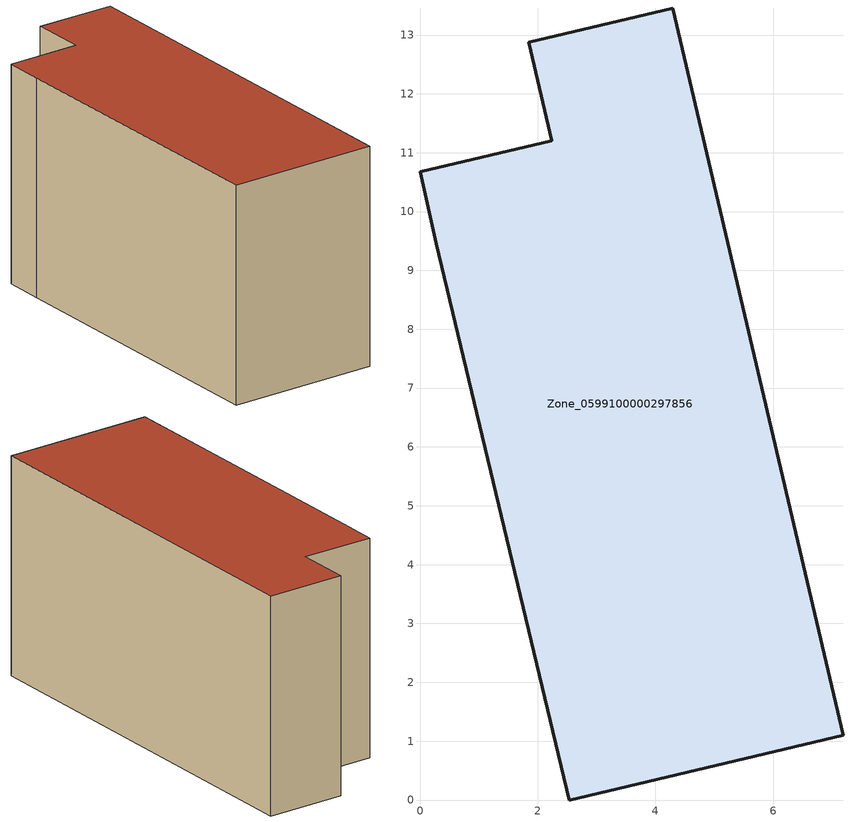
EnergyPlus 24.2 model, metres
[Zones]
Zone_0599100000297856
 floor ground (C_G): 2.53,0 0.27,9.45 0,10.68 2.24,11.21 1.84,12.88 4.29,13.46 7.19,1.1 z0
 wall outside (C_F): 0.27,9.45 2.53,0 7.19,1.1 4.29,13.46 1.84,12.88 2.24,11.21 0,10.68 0.27,9.45 z0:6.93
 roof outside (C_R): 7.19,1.1 4.29,13.46 1.84,12.88 2.24,11.21 0,10.68 0.27,9.45 2.53,0 z6.93
[BUILDING]
Pand.0599100000297856: North Axis=0; Terrain=City; Loads Convergence Tolerance Value=0.04; Temperature Convergence Tolerance Value=0.4; Solar Distribution=FullExterior; Maximum Number of Warmup Days=25; Minimum Number of Warmup Days=1
[Site:Location]
Rotterdam.The.Hague.AP_ZH_NLD Design_Conditions: Latitude=51.96; Longitude=4.45; Time Zone=1; Elevation=-4.5
[SITE:GROUNDTEMPERATURE:BUILDINGSURFACE]
18, 18, 18, 18, 18, 18, 18, 18, 18, 18, 18, 18
[MATERIAL] Thermal Absorptance=0.9; Solar Absorptance=0.7; Visible Absorptance=0.7
Name | Roughness | Thickness | Conductivity | Density | Specific Heat
G.TI.1992-2005 | MediumSmooth | 0.15 | 0.06 | 540 | 1210
F.TI.1992-2005 | Rough | 0.3 | 0.12 | 1920 | 840
R.TI.1992-2005 | MediumRough | 0.2 | 0.08 | 1500 | 1000
[CONSTRUCTION]
C_G: G.TI.1992-2005
C_F: F.TI.1992-2005
C_R: R.TI.1992-2005
[ZONE]
Zone_0599100000297856: Type=1; Multiplier=1; Ceiling Height=Autocalculate; Volume=Autocalculate; Floor Area=autocalculate; Part of Total Floor Area=Yes
[ZONEINFILTRATION:DESIGNFLOWRATE]
Infil_Zone_0599100000297856: Zone or ZoneList or Space or SpaceList=Zone_0599100000297856; Schedule=AlwaysOn; Design Flow Rate Calculation Method=Flow/Area; Flow Rate per Floor Area=0.0015; Constant Term Coefficient=1; Temperature Term Coefficient=0; Velocity Term Coefficient=0; Velocity Squared Term Coefficient=0
[HVACTEMPLATE:ZONE:IDEALLOADSAIRSYSTEM]
Zone_0599100000297856: Maximum Heating Supply Air Temperature=50; Minimum Cooling Supply Air Temperature=13; Maximum Heating Supply Air Humidity Ratio=0.0156; Minimum Cooling Supply Air Humidity Ratio=0.0077; Heating Limit=NoLimit; Cooling Limit=NoLimit; Dehumidification Control Type=ConstantSensibleHeatRatio; Cooling Sensible Heat Ratio=0.7; Dehumidification Setpoint=60; Humidification Control Type=None; Humidification Setpoint=30; Outdoor Air Method=None; Outdoor Air Flow Rate per Person=0.00944; Outdoor Air Flow Rate per Zone Floor Area=0; Outdoor Air Flow Rate per Zone=0; Demand Controlled Ventilation Type=None; Outdoor Air Economizer Type=NoEconomizer; Heat Recovery Type=None; Sensible Heat Recovery Effectiveness=0.7; Latent Heat Recovery Effectiveness=0.65
[ZONECONTROL:THERMOSTAT]
ThermostatControl_Zone_0599100000297856: Zone or ZoneList=Zone_0599100000297856; Control Type Schedule=DualSetpointControlType; Control 1=Thermostat_Zone_0599100000297856; Temperature Difference Between Cutout And Setpoint=0
[THERMOSTATSETPOINT:DUALSETPOINT]
Thermostat_Zone_0599100000297856: Heating Setpoint Temperature Schedule=HeatingSetpoint_Zone_0599100000297856; Cooling Setpoint Temperature Schedule=CoolingSetpoint_Zone_0599100000297856
[SCHEDULE:COMPACT]
HeatingSetpoint_Zone_0599100000297856: Through: 12/31, For: AllDays, Until: 24:00, 21
CoolingSetpoint_Zone_0599100000297856: Through: 12/31, For: AllDays, Until: 24:00, 24
DualSetpointControlType: Through: 12/31, For: AllDays, Until: 24:00, 4
AlwaysOn: Through: 12/31, For: AllDays, Until: 24:00, 1
